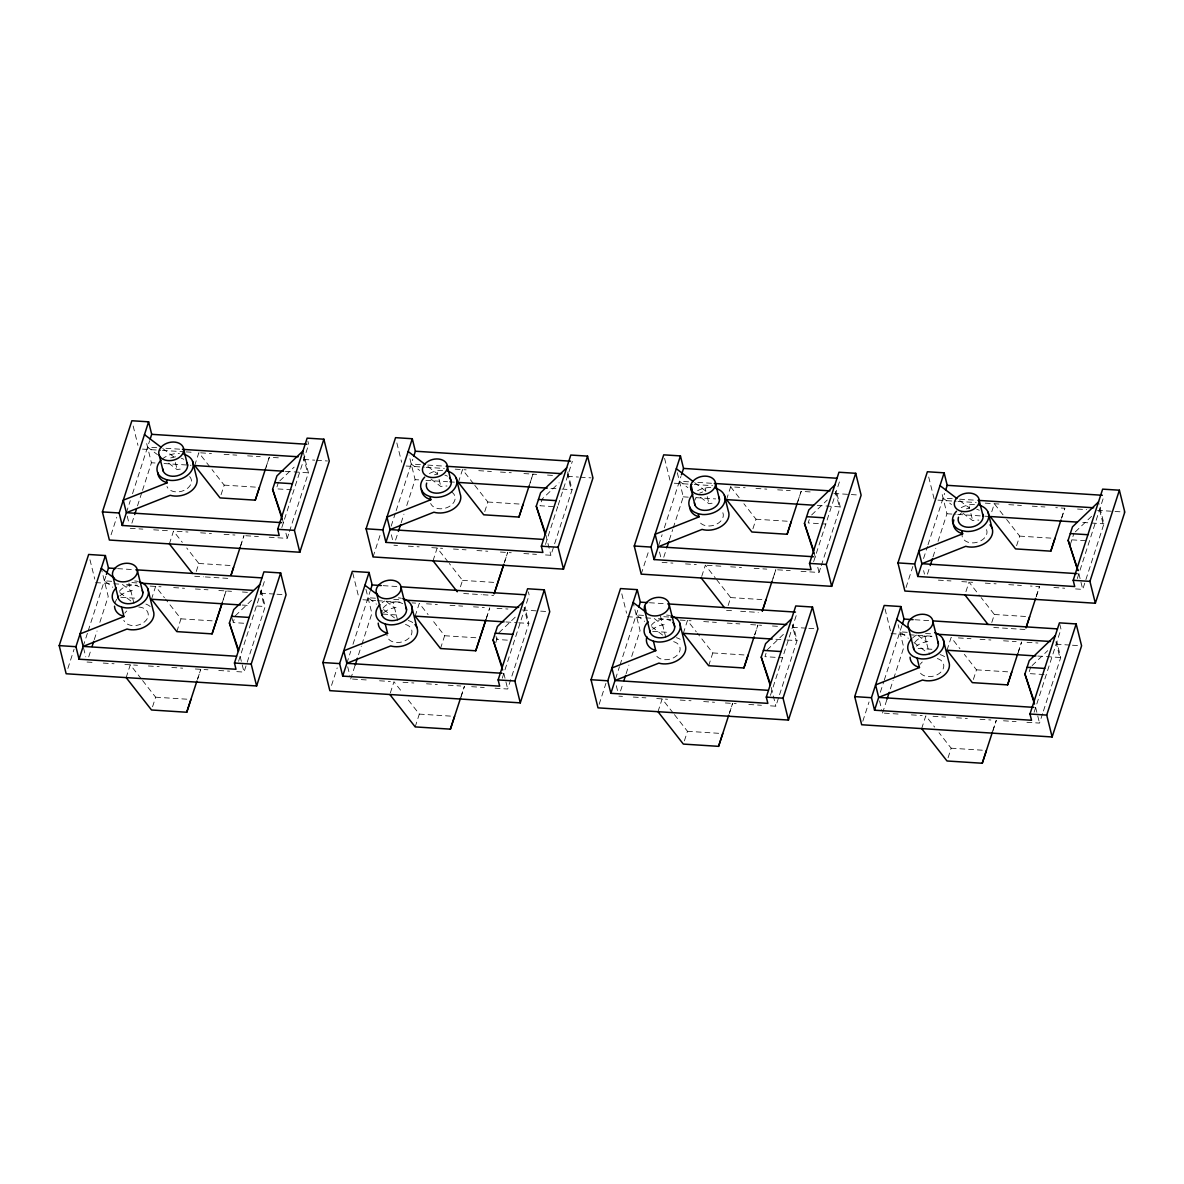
<?xml version="1.0" encoding="UTF-8"?>
<svg xmlns="http://www.w3.org/2000/svg" width="1184" height="1184" viewBox="0 0 1184 1184"><rect width="100%" height="100%" fill="white"/><g stroke="black" fill="none" stroke-linecap="round" stroke-linejoin="round"><path stroke-width="0.75" stroke-dasharray="5 3.75" d="M67.858 668.501L74.089 649.217M111.074 534.783L116.742 517.245M83.161 646.405L87.631 632.611M88.178 630.88L105.909 576.046M126.377 512.687L130.284 500.61M132.519 493.713L149.628 440.714M88.711 656.868L90.931 649.957M94.276 639.612L97.073 630.983M99.856 622.355L108.218 596.47L101.262 568.335M131.912 523.136L134.147 516.239M137.492 505.879L141.962 492.085M142.509 490.354L151.434 462.752L145.795 439.974M126.155 677.603L130.284 664.816L141.31 678.891M151.478 599.237L155.607 586.45L164.428 597.713M169.371 543.885L173.5 531.083L182.321 542.361M194.694 465.519L198.823 452.732L210.944 468.213M152.544 706.789L155.637 697.198L142.406 680.297M176.83 631.62L180.96 618.832L165.523 599.119M196.263 571.472L198.853 563.48L186.732 547.985M221.068 494.705L224.176 485.114L212.054 469.619M197.654 678.92L200.762 669.33L197.462 679.379M221.941 603.751L226.085 590.964L222.784 601.013M240.352 546.801L243.963 535.612L240.678 545.646M265.157 470.033L269.286 457.246L282.014 458.06M243.682 623.243L233.115 622.562L234.21 619.188M278.506 482.11L276.331 488.829L293.943 489.969M238.591 661.264L265.468 578.103M281.807 527.546L308.684 444.385L307.899 441.262M236.8 671.639L244.008 672.098L265.201 606.534L260.554 587.782M269.197 537.225L287.224 538.38L288.896 533.2M289.458 531.483L308.417 472.816L303.385 452.495M331.535 685.403L337.203 667.88M373.049 556.939L380.982 532.4M346.838 663.321L350.745 651.23M352.98 644.333L370.104 591.349M391.164 526.14L395.634 512.332M396.181 510.615L412.787 459.229M350.701 678.95L355.17 665.142M358.515 654.782L361.298 646.153M361.86 644.436L371.894 613.371L365.382 587.027M395.589 540.052L397.824 533.14M401.169 522.795L403.951 514.167M406.748 505.538L415.11 479.653L409.028 455.085M390.35 692.906L393.961 681.718L402.782 692.98M415.155 616.139L419.284 603.352L428.105 614.614M433.033 560.787L437.177 548L448.203 562.074M458.356 482.421L462.5 469.634L473.526 483.708M415.184 726.902L419.314 714.1L407.192 698.619M440.507 648.536L444.636 635.734L432.515 620.253M460.458 586.776L462.53 580.382L449.298 563.48M484.744 511.606L487.852 502.016L474.621 485.114M460.813 697.42L464.439 686.232L461.138 696.281M486.136 619.069L489.762 607.866L486.461 617.915M504.547 562.104L507.64 552.514L504.354 562.563M528.834 486.935L532.963 474.148L529.677 484.197M495.711 642.823L497.887 636.104M502.268 678.18L529.144 595.019L528.36 591.896M545.484 544.448L557.62 506.87L540.008 505.746L542.183 499.012L559.1 482.806M558.182 505.139L572.346 461.286M495.075 688.2L507.684 689.014L528.878 623.435L525 607.806L524.127 607.747L527.99 623.376M545.484 554.941L550.9 555.281L572.094 489.717L567.062 469.397M599.134 704.347L605.942 683.316M641.21 574.136L649.143 549.598M615.562 678.787L619.469 666.696M620.031 664.979L637.747 610.145M658.778 545.054L662.122 534.709M664.357 527.798L680.963 476.412M620.549 690.953L622.784 684.056M626.129 673.711L628.911 665.082M631.694 656.454L640.07 630.569L633.1 602.434M663.765 557.235L666.548 548.606M669.33 539.978L672.69 529.633M673.237 527.901L683.272 496.836L676.76 470.492M657.993 711.702L662.122 698.915L673.148 712.99M683.316 633.336L687.445 620.549L696.266 631.812M701.727 576.386L705.338 565.182L715.254 577.866M726.532 499.618L730.661 486.816L745.121 487.749M684.382 740.888L687.475 731.298L674.258 714.396M708.668 665.719L712.798 652.932L697.376 633.218M728.116 605.572L730.691 597.58L716.364 579.272M752.92 528.804L756.014 519.214L743.892 503.718M729.492 713.02L732.6 703.429L729.3 713.464M754.83 634.654L757.923 625.063L754.622 635.112M771.672 582.498L775.816 569.711L772.516 579.746M796.995 504.132L801.139 491.345L813.867 492.159M766.048 653.287L764.968 656.661L782.58 657.786M809.264 519.569L808.169 522.928L825.796 524.068M770.429 695.363L797.306 612.202M813.645 561.645L840.522 478.484M770.444 705.856L775.846 706.197L797.039 640.633L793.176 625.004L792.288 624.945L796.166 640.574M801.035 571.324L819.062 572.479L820.734 567.299M821.296 565.582L840.255 506.9L836.392 491.271M862.81 721.248L869.041 701.964M906.026 587.53L912.82 566.5M880.348 692.24L883.708 681.88M884.256 680.164L901.942 625.448M923.564 558.508L927.472 546.431M928.034 544.714L944.64 493.328M882.554 713.034L887.008 699.241M890.353 688.881L893.15 680.252M893.698 678.536L903.747 647.47L898.108 624.693M927.442 574.136L929.662 567.24M933.007 556.88L935.804 548.266M938.024 541.354L946.948 513.752L941.324 490.975M921.67 728.604L925.799 715.817L934.62 727.08M946.993 650.238L951.122 637.451L959.943 648.714M965.922 591.689L969.015 582.099L980.041 596.174M991.763 511.725L994.338 503.733L1005.364 517.808M948.058 757.79L951.152 748.199L939.03 732.718M973.381 679.438L976.474 669.833L964.353 654.352M991.792 622.473L994.368 614.481L981.136 597.58M1016.597 545.706L1019.69 536.115L1006.459 519.214M992.651 731.52L996.277 720.331L992.976 730.38M1017.974 653.154L1021.6 641.965L1018.299 652.014M1036.385 596.203L1039.493 586.613L1030.45 586.036M1061.708 517.837L1064.816 508.247L1055.773 507.67M1030.805 666.829L1028.63 673.563L1046.256 674.688M1070.218 544.892L1074.021 533.111M1034.106 712.28L1060.982 629.118L1059.828 624.427M1077.322 578.547L1103.68 496.984M1026.913 722.299L1039.522 723.098L1042.867 712.753M1043.43 711.022L1060.716 657.534L1056.853 641.906M1075.531 588.922L1082.738 589.38L1103.932 523.816L1098.9 503.496M266 467.28L269.286 457.246M797.838 501.38L801.139 491.345M1061.515 518.296L1064.816 508.247M1036.192 596.647L1039.493 586.613M279.809 480.852L294.135 467.147M235.29 615.828L253.524 598.379M498.967 632.73L515.898 616.524M811.647 514.951L827.276 500.003M767.143 649.927L784.06 633.721M1075.324 531.868L1092.255 515.662M1032.108 665.586L1047.736 650.623M175.543 456.787L170.851 457.868A18.411 13.157 -13.9 0 0 167.906 459.052M168.705 463.196L177.156 469.634L178.636 469.293A18.411 13.157 -13.9 0 1 183.342 469.13M434.528 474.769L437.74 474.044L436.955 470.906M430.961 479.032L440.833 486.535L442.313 486.21A18.411 13.157 -13.9 0 1 447.019 486.032M132.327 590.52L127.65 591.586A18.411 13.157 -13.9 0 0 119.599 596.1M694.638 482.658L705.901 491.227L707.381 490.886M700.543 497.295L708.994 503.733L710.474 503.392A18.411 13.157 -13.9 0 1 715.18 503.23M396.004 607.422L391.312 608.487A18.411 13.157 -13.9 0 0 383.276 613.016M966.381 508.868L969.578 508.143L968.808 505.006M962.814 513.131L972.671 520.634L974.151 520.294A18.411 13.157 -13.9 0 1 978.857 520.131M664.165 624.619L659.488 625.685A18.411 13.157 -13.9 0 0 652.591 629.266M927.842 641.521L923.165 642.586A18.411 13.157 -13.9 0 0 916.268 646.168M156.747 447.7L147.571 447.108L157.428 454.626M165.938 448.292L180.619 449.239M304.54 457.187L303.666 457.128L307.529 472.756M420.424 464.602L411.248 464.024L419.698 470.448M427.764 465.075L444.296 466.141M568.216 474.088L567.343 474.029L571.206 489.658M688.6 481.799L679.409 481.207L687.86 487.645M697.776 482.391L712.472 483.338M952.262 498.701L943.086 498.124L951.536 504.547M959.617 499.174L976.134 500.24M142.465 449.106L160.654 450.275M162.46 450.394L184.275 451.8M186.095 451.903L191.556 452.258M200.629 452.836L211.477 453.531M224.116 454.345L236.77 455.159M247.604 455.855L260.258 456.669M303.829 459.451L314.737 460.162M316.557 460.28L327.465 460.976M406.142 466.022L424.316 467.177M426.136 467.295L444.326 468.464M455.218 469.16L466.111 469.856M478.765 470.67L491.404 471.484M500.447 472.061L511.281 472.756M523.935 473.57L536.604 474.384M547.511 475.08L554.778 475.554M567.506 476.368L578.414 477.063M580.234 477.182L591.142 477.877M674.318 483.205L692.492 484.374M694.312 484.493L712.487 485.662M755.954 488.444L766.803 489.14M777.651 489.836L790.29 490.65M833.862 493.447L859.303 495.075M937.98 500.122L956.169 501.276M957.989 501.394L976.164 502.564M985.251 503.141L999.755 504.073M1008.798 504.65L1021.437 505.464M1032.285 506.16L1044.939 506.974M1077.529 509.061L1086.631 509.638M1097.538 510.348L1124.8 512.095M151.434 462.752L155.045 462.974M164.058 463.551L191.083 465.282M285.418 471.336L308.417 472.816M415.11 479.653L418.722 479.875M425.929 480.349L447.552 481.725M449.358 481.844L454.76 482.184M550.945 488.356L560.15 488.948M562 489.066L572.094 489.717M683.272 496.836L688.688 497.191M695.896 497.65L715.713 498.923M817.271 505.435L840.255 506.9M946.948 513.752L955.962 514.33M957.767 514.433L983.001 516.061M984.792 516.18L990.209 516.52M1082.783 522.455L1103.932 523.816M224.176 485.114L255.892 487.142M487.852 502.016L521.33 504.162M756.014 519.214L789.491 521.36M1019.69 536.115L1054.929 538.38M1071.846 539.845L1087.711 540.851M130.24 528.316L142.864 529.13M153.668 529.825L168.098 530.743M177.112 531.32L187.96 532.016M200.599 532.83L211.448 533.525M224.087 534.339L234.935 535.035M245.769 535.73L258.393 536.53M393.917 545.217L397.528 545.454M408.332 546.15L419.151 546.845M431.76 547.644L442.594 548.34M453.442 549.036L466.082 549.85M476.93 550.545L487.764 551.241M500.418 552.055L511.251 552.75M523.861 553.55L536.485 554.364M662.093 562.415L672.897 563.11M685.521 563.91L696.325 564.605M707.144 565.301L721.604 566.233M730.632 566.81L741.48 567.506M754.134 568.32L766.773 569.119M777.607 569.815L790.231 570.629M938.379 580.13L950.989 580.944M961.808 581.625L972.626 582.321M985.28 583.135L996.114 583.83M1008.768 584.644L1021.422 585.458M1053.908 587.53L1064.712 588.226M198.853 563.48L230.569 565.508M462.53 580.382L494.246 582.41M730.691 597.58L765.93 599.829M994.368 614.481L1027.845 616.627M117.616 568.631L134.044 569.682M383.113 585.651L397.72 586.583M649.454 602.73L665.882 603.781M914.951 619.75L929.558 620.682M194.724 576.268L203.53 576.83M205.291 576.948L228.186 578.414M463.684 593.51L481.296 594.649M483.057 594.753L493.624 595.434M726.562 610.367L733.606 610.811M740.651 611.27L758.278 612.394M993.761 627.49L1025.477 629.533M111.696 581.314L104.355 580.841L112.806 587.279M131.898 582.602L137.403 582.957M261.338 590.905L260.45 590.846L264.313 606.474M375.372 598.216L368.032 597.742L376.482 604.18M393.739 599.385L401.08 599.859M643.548 615.399L636.193 614.94L644.644 621.363M663.75 616.701L669.256 617.056M907.225 632.315L899.87 631.842L908.32 638.28M925.577 633.484L932.933 633.958M95.623 582.602L111.977 583.653M113.797 583.771L119.258 584.112M126.525 584.585L137.433 585.281M150.161 586.095L161.024 586.79M173.678 587.604L184.526 588.3M195.36 588.996L208.014 589.81M218.848 590.505L231.531 591.319M242.439 592.015L247.9 592.37M260.613 593.184L275.162 594.116M276.982 594.235L282.428 594.575M362.926 599.74L375.654 600.554M377.474 600.673L402.93 602.301M412.017 602.893L415.643 603.115M426.506 603.81L437.355 604.506M450.009 605.32L462.648 606.134M473.496 606.83L484.33 607.525M497.028 608.339L507.936 609.035M522.47 609.967L538.838 611.018M540.659 611.136L547.926 611.595M627.461 616.701L643.83 617.752M645.635 617.87L651.096 618.211M658.363 618.684L671.091 619.498M680.178 620.076L691.071 620.771M703.71 621.585L716.364 622.399M727.198 623.095L739.852 623.909M750.7 624.604L761.564 625.3M772.471 625.996L779.738 626.469M792.466 627.283L807 628.216M808.82 628.334L817.907 628.911M891.138 633.603L907.492 634.654M909.312 634.772L934.768 636.4M958.359 637.91L970.998 638.724M980.041 639.301L990.875 639.996M1003.529 640.81L1016.183 641.624M1027.046 642.32L1037.954 643.016M1056.143 644.185L1070.676 645.117M1072.497 645.236L1079.764 645.694M120.842 597.269L137.063 598.32M242.217 605.054L249.587 605.527M256.943 606.001L265.201 606.534M382.713 614.067L398.934 615.103M505.894 621.955L516.934 622.666M518.784 622.784L528.878 623.435M652.68 631.368L668.901 632.419M775.89 639.271L785.11 639.863M786.946 639.982L797.039 640.633M918.162 648.388L934.383 649.439M1037.732 656.054L1060.716 657.534M180.96 618.832L216.198 621.097M444.636 635.734L479.875 637.998M712.798 652.932L748.036 655.196M976.474 669.833L1011.713 672.098M507.359 640.144L496.792 639.464L495.637 634.772M87.039 662.034L92.441 662.389M103.245 663.084L114.064 663.765M124.882 664.461L137.507 665.275M148.355 665.97L159.204 666.666M171.843 667.48L182.691 668.176M195.33 668.99L207.97 669.789M218.774 670.484L229.592 671.18M352.506 679.054L368.727 680.104M379.546 680.785L390.35 681.481M402.989 682.295L413.838 682.99M426.492 683.804L437.325 684.5M448.174 685.196L460.813 686.01M471.646 686.69L484.256 687.504M618.877 696.133L622.473 696.37M633.292 697.065L645.902 697.864M656.72 698.56L667.554 699.256M680.193 700.07L691.042 700.765M703.681 701.579L714.529 702.275M725.378 702.97L736.196 703.666M748.821 704.465L761.43 705.279M884.359 713.153L898.774 714.085M911.384 714.884L922.203 715.58M933.036 716.276L945.676 717.09M956.524 717.785L967.358 718.481M980.012 719.295L990.86 719.99M1003.484 720.79L1016.094 721.604M155.637 697.198L187.353 699.226M419.314 714.1L451.03 716.142M687.475 731.298L722.714 733.562M951.152 748.199L984.629 750.345M959.721 500.625L969.578 508.143M917.911 635.423L926.362 641.861M913.959 642.572L926.643 652.221M654.234 618.522L662.685 624.96M651.688 626.736L665.778 637.451L660.361 615.576M427.868 466.526L437.74 474.044M386.073 601.324L394.524 607.762M383.527 609.538L397.617 620.268L392.97 601.516M162.785 448.558L174.063 457.128L173.278 454.005M122.396 584.422L130.847 590.86M119.85 592.636L133.94 603.352L128.908 583.046M730.661 486.816L739.482 498.094M1099.61 509.86L1103.044 523.757M1078.876 573.752L1082.738 589.38M1055.965 641.846L1059.843 657.475M1035.66 707.47L1039.522 723.098M970.91 513.501L972.671 520.634M928.7 477.019L934.354 499.885M923.609 570.644L924.467 574.107M924.822 635.601L929.455 654.367M885.04 608.99L890.708 631.842M835.504 491.227L839.367 506.856M879.549 700.884L881.695 709.571M814.03 552.158L816.057 560.328M817.774 567.269L819.062 572.479M771.213 687.445L775.846 706.197M705.131 488.104L705.901 491.227M707.233 496.584L708.994 503.733M664.579 458.356L670.233 481.222M659.503 551.996L660.805 557.205M621.807 593.835L626.588 613.179M616.302 685.714L617.589 690.923M545.868 534.976L550.9 555.281M503.822 673.385L507.684 689.014M439.057 479.402L440.833 486.535M396.847 442.934L401.642 462.263M391.342 534.798L392.629 540.008M352.773 573.13L358.426 595.996M347.696 666.784L349.842 675.472M282.192 518.059L284.219 526.229M285.936 533.17L287.224 538.38M231.576 616.302L233.115 622.562M240.145 656.469L244.008 672.098M175.38 462.485L177.156 469.634M133.17 426.018L137.966 445.362M127.236 516.165L128.952 523.106M89.969 559.751L94.75 579.08M83.59 648.151L85.736 656.824M162.045 459.259A18.411 13.157 -13.9 0 1 170.082 454.745L174.773 453.664A18.411 13.157 -13.9 0 1 179.48 453.502M189.692 476.59A12.684 9.058 -13.9 0 1 184.008 490.428A12.684 9.058 -13.9 0 1 166.974 486.565M181.167 458.208A12.684 9.058 -13.9 0 1 183.786 459.318M119.421 591.29A12.684 9.058 -13.9 0 1 139.031 586.79M145.884 604.047A18.411 13.157 -13.9 0 1 151.315 607.599M134.71 580.974A18.411 13.157 -13.9 0 1 137.714 581.374M138.78 607.037A12.684 9.058 -13.9 0 1 144.788 621.63A12.684 9.058 -13.9 0 1 123.772 620.283M124.823 613.164A12.684 9.058 -13.9 0 1 126.762 611.003M115.07 602.686A18.411 13.157 -13.9 0 1 116.787 599.237M429.422 473.556A18.411 13.157 -13.9 0 1 433.758 471.646L438.435 470.581A18.411 13.157 -13.9 0 1 443.156 470.403M451.326 491.848A12.684 9.058 -13.9 0 1 449.136 506.604A12.684 9.058 -13.9 0 1 430.65 503.466M444.844 475.11A12.684 9.058 -13.9 0 1 447.463 476.22M382.106 602.7A18.411 13.157 -13.9 0 1 384.652 601.028M398.386 597.876A18.411 13.157 -13.9 0 1 401.391 598.275M383.083 608.191A12.684 9.058 -13.9 0 1 402.708 603.692M408.214 620.505A18.411 13.157 -13.9 0 1 414.992 624.501M405.49 624.456A12.684 9.058 -13.9 0 1 405.92 640.337A12.684 9.058 -13.9 0 1 386.946 634.876M912.805 637.732A18.411 13.157 -13.9 0 1 916.505 635.127M961.26 507.655A18.411 13.157 -13.9 0 1 965.596 505.746L970.288 504.665A18.411 13.157 -13.9 0 1 974.994 504.502M722.847 512.731A12.684 9.058 -13.9 0 1 714.307 525.119A12.684 9.058 -13.9 0 1 698.826 520.664M699.744 493.151A18.411 13.157 -13.9 0 1 702.704 491.967M697.583 490.738A18.411 13.157 -13.9 0 1 701.92 488.844L706.611 487.764A18.411 13.157 -13.9 0 1 711.318 487.601M694.83 500.284A12.684 9.058 -13.9 0 1 696.014 497.916M651.259 625.389A12.684 9.058 -13.9 0 1 670.869 620.89M986.524 529.633A12.684 9.058 -13.9 0 1 976.386 542.464A12.684 9.058 -13.9 0 1 962.015 535.242M959.691 514.818A12.684 9.058 -13.9 0 1 961.63 512.657M976.682 509.209A12.684 9.058 -13.9 0 1 979.301 510.319M937.328 658.556A12.684 9.058 -13.9 0 1 939.104 673.592A12.684 9.058 -13.9 0 1 919.287 671.284M920.353 664.165A12.684 9.058 -13.9 0 1 922.277 662.004M914.936 642.29A12.684 9.058 -13.9 0 1 931.912 636.681M673.652 641.654A12.684 9.058 -13.9 0 1 675.428 656.676A12.684 9.058 -13.9 0 1 655.61 654.382M676.39 637.702A18.411 13.157 -13.9 0 1 680.193 639.316M666.562 615.073A18.411 13.157 -13.9 0 1 669.552 615.473M940.066 654.604A18.411 13.157 -13.9 0 1 946.83 658.6"/><path stroke-width="1.5" d="M105.391 555.548L75.939 646.701L79.032 659.207L236.001 669.271L234.462 663.01L263.914 571.857L280.652 572.938L286.069 594.812L256.617 685.965L66.156 673.755L59.2 645.62L88.652 554.467L105.391 555.548L108.484 568.039L106.427 574.447M148.607 421.815L119.155 512.983L122.248 525.474L279.217 535.538L277.678 529.292L307.13 438.139L323.868 439.205L329.285 461.094L299.818 552.247L109.372 540.037L102.416 511.902L131.868 420.749L148.607 421.815L151.7 434.321L150.146 439.116M79.032 659.207L83.161 646.405L80.068 633.914L123.92 616.538L121.612 607.155L117.793 605.527A18.411 13.157 -13.9 0 1 116.239 587.723M122.248 525.474L126.377 512.687L123.284 500.181L167.136 482.806L166.367 479.683L162.548 478.07A18.411 13.157 -13.9 0 1 160.994 460.25M92.056 646.508L93.728 641.328M134.71 514.507L136.382 509.342M126.155 677.603L151.508 709.986L186.746 712.25L190.876 699.463M240.367 604.935L151.478 599.237L176.83 631.62L212.069 633.884L222.237 602.686M230.984 575.335L233.574 567.328M283.583 471.217L194.694 465.519L220.046 497.902L255.27 500.166L259.414 487.379M238.413 651.378L229.4 623.036L233.751 609.568L259.784 584.644M282.206 519.362L272.601 489.318L276.952 475.85L303 450.926M256.617 685.965L251.2 664.091L280.652 572.938M299.818 552.247L294.416 530.358L323.868 439.205M369.068 572.449L339.616 663.602L342.709 676.108L499.678 686.172L498.138 679.912L527.59 588.759L544.329 589.839L549.746 611.714L520.294 702.867L329.833 690.657L322.877 662.537L352.329 571.369L369.068 572.449L372.161 584.955L370.607 589.75M412.284 438.731L382.832 529.884L385.925 542.39L542.894 552.454L541.354 546.194L570.806 455.041L587.545 456.121L592.962 477.996L563.495 569.149L373.049 556.939L366.093 528.804L395.545 437.651L412.284 438.731L415.377 451.222L413.823 456.032M342.709 676.108L346.838 663.321L343.745 650.815L387.597 633.44L385.274 624.057L381.455 622.444A18.411 13.157 -13.9 0 1 379.916 604.624M385.925 542.39L390.054 529.588L386.961 517.097L430.813 499.722L430.044 496.584L426.225 494.971A18.411 13.157 -13.9 0 1 424.671 477.152M355.17 665.142L357.405 658.23M398.386 531.424L400.606 524.512M389.832 694.505L415.184 726.902L450.408 729.152L454.552 716.364M504.044 621.837L415.155 616.139L440.507 648.536L475.746 650.786L485.914 619.587M547.26 488.119L458.356 482.421L483.723 514.803L518.947 517.068L523.091 504.28M502.667 669.981L493.077 639.937L497.428 626.484L523.461 601.561M545.306 534.561L536.278 506.219L540.629 492.751L566.677 467.828M520.294 702.867L514.877 680.992L544.329 589.839M563.495 569.149L558.078 547.274L587.545 456.121M637.244 589.647L607.777 680.8L610.87 693.306L767.854 703.37L766.3 697.11L795.766 605.956L812.49 607.022L817.907 628.911L788.455 720.064L598.009 707.854L591.038 679.72L620.505 588.566L637.244 589.647L640.337 602.138L638.783 606.933M680.445 455.914L650.993 547.067L654.086 559.573L811.07 569.637L809.516 563.392L838.968 472.238L855.706 473.304L861.123 495.193L831.671 586.346L641.21 574.136L634.254 546.002L663.706 454.848L680.445 455.914L683.538 468.42L681.481 474.814M610.87 693.306L615.014 680.504L611.906 667.998L655.773 650.638L653.45 641.254L649.631 639.626A18.411 13.157 -13.9 0 1 648.077 621.822M654.086 559.573L658.215 546.786L655.122 534.28L698.974 516.905L698.205 513.782L694.386 512.154A18.411 13.157 -13.9 0 1 692.847 494.35M623.894 680.608L625.566 675.428M667.11 546.89L668.782 541.71M657.993 711.702L683.346 744.085L718.584 746.349L722.714 733.562M772.205 639.034L683.316 633.336L708.668 665.719L743.907 667.983L748.036 655.196M762.318 611.033L765.93 599.829M813.586 505.198L726.532 499.618L751.884 532.001L787.123 534.265L791.252 521.463M770.251 685.477L761.238 657.135L765.589 643.667L791.622 618.744M814.044 553.446L804.454 523.417L808.805 509.949L834.838 485.026M788.455 720.064L783.038 698.19L812.49 607.022M831.671 586.346L826.254 564.457L855.706 473.304M900.906 606.548L871.454 697.702L874.547 710.208L1031.53 720.272L1029.976 714.011L1059.428 622.858L1076.167 623.938L1081.584 645.813L1052.132 736.966L861.686 724.756L854.715 696.621L884.182 605.468L900.906 606.548L903.999 619.054L902.46 623.85M944.122 472.83L914.67 563.984L917.763 576.475L1074.732 586.539L1073.192 580.293L1102.644 489.14L1119.383 490.206L1124.8 512.095L1095.348 603.248L904.887 591.038L897.931 562.903L927.383 471.75L944.122 472.83L947.215 485.322L945.676 490.117M874.547 710.208L878.676 697.406L875.583 684.914L919.45 667.539L917.126 658.156L913.308 656.543A18.411 13.157 -13.9 0 1 911.754 638.724M917.763 576.475L921.892 563.688L918.799 551.182L962.651 533.821L961.882 530.684L958.063 529.07A18.411 13.157 -13.9 0 1 956.509 511.251M887.008 699.241L889.243 692.329M930.224 565.508L932.459 558.611M921.67 728.604L947.022 760.986L982.261 763.251L986.39 750.464M1035.882 655.936L946.993 650.238L972.345 682.635L1007.584 684.885L1011.713 672.098M1029.606 616.746L1025.98 627.934L1035.645 598.334M1077.262 522.1L990.209 516.52L1015.561 548.902L1050.8 551.167L1054.929 538.38M1034.505 704.08L1024.915 674.036L1029.266 660.583L1055.299 635.645M1077.721 570.362L1068.131 540.318L1072.482 526.85L1098.515 501.927M1052.132 736.966L1046.715 715.092L1076.167 623.938M1095.348 603.248L1089.931 581.374L1119.383 490.206M255.27 500.166L265.453 468.968M231.058 575.187L240.13 547.319M212.069 633.884L221.941 603.751M186.746 712.25L196.914 681.052M518.947 517.068L529.13 485.869M503.807 564.235L494.142 593.835L503.511 565.301M475.746 650.786L485.618 620.668M450.408 729.152L460.591 697.953M787.123 534.265L797.291 503.052M762.348 610.959L771.968 581.418M743.907 667.983L754.075 636.785M718.584 746.349L728.752 715.151M1050.8 551.167L1060.968 519.968M1007.584 684.885L1017.752 653.686M982.261 763.251L992.429 732.052M151.7 434.321L306.848 444.266M415.377 451.222L570.525 461.183M683.538 468.42L836.866 478.247M947.215 485.322L1102.363 495.267M182.454 449.358L298.161 456.772M446.131 466.259L561.823 473.674M714.307 483.457L829.999 490.872M977.984 500.358L1093.676 507.773M274.777 482.584L292.404 483.708M538.454 499.485L556.08 500.625M806.63 516.683L824.242 517.808M1070.306 533.584L1087.918 534.724M281.526 522.632L126.377 512.687L170.23 495.312A18.411 13.157 -13.9 0 0 190.313 491.686A18.411 13.157 -13.9 0 0 196.426 476.841L192.563 461.212M543.382 539.43L390.054 529.588L433.906 512.213A18.411 13.157 -13.9 0 0 453.99 508.587A18.411 13.157 -13.9 0 0 460.102 493.743L456.24 478.114M813.364 556.732L658.215 546.786L702.068 529.411A18.411 13.157 -13.9 0 0 722.166 525.785A18.411 13.157 -13.9 0 0 728.264 510.94L724.401 495.312M1077.04 573.633L921.892 563.688L965.744 546.312A18.411 13.157 -13.9 0 0 987.589 541.31A18.411 13.157 -13.9 0 0 990.046 524.882M102.416 511.902L119.155 512.983M366.093 528.804L382.832 529.884M634.254 546.002L650.993 547.067M897.931 562.903L914.67 563.984M277.678 529.292L294.416 530.358M541.354 546.194L558.078 547.274M809.516 563.392L826.254 564.457M1073.192 580.293L1089.931 581.374M108.484 568.039L115.795 568.512M135.864 569.8L261.812 577.881M372.161 584.955L381.292 585.532M401.376 586.82L525.489 594.782M640.337 602.138L647.633 602.612M667.717 603.899L795.485 612.084M903.999 619.054L913.13 619.632M933.214 620.919L1057.327 628.882M141.088 583.194L253.11 590.372M404.765 600.096L518.622 607.392M671.091 617.175L786.783 624.59M936.603 634.195L1050.46 641.491M231.576 616.302L249.188 617.441M495.252 633.218L512.864 634.343M763.414 650.401L781.026 651.54M1027.09 667.302L1044.702 668.442M236.489 656.247L83.161 646.405L127.014 629.03A18.411 13.157 -13.9 0 0 147.112 625.404A18.411 13.157 -13.9 0 0 153.21 610.559L147.793 588.685M501.986 673.267L346.838 663.321L390.69 645.931A18.411 13.157 -13.9 0 0 412.535 640.929A18.411 13.157 -13.9 0 0 414.992 624.501M768.327 690.331L615.014 680.504L658.852 663.129A18.411 13.157 -13.9 0 0 678.95 659.503A18.411 13.157 -13.9 0 0 685.048 644.658L679.646 622.784M1033.839 707.366L878.676 697.406L922.528 680.03A18.411 13.157 -13.9 0 0 942.627 676.419A18.411 13.157 -13.9 0 0 948.724 661.56L943.308 639.686M59.2 645.62L75.939 646.701M322.877 662.537L339.616 663.602M591.038 679.72L607.777 680.8M854.715 696.621L871.454 697.702M234.462 663.01L251.2 664.091M498.138 679.912L514.877 680.992M766.3 697.11L783.038 698.19M1029.976 714.011L1046.715 715.092M961.882 530.684L966.292 531.438A18.411 13.157 -13.9 0 0 987.545 520.842A18.411 13.157 -13.9 0 0 979.405 505.257M698.205 513.782L702.615 514.522A18.411 13.157 -13.9 0 0 723.868 503.94A18.411 13.157 -13.9 0 0 715.728 488.356M430.044 496.584L434.454 497.339A18.411 13.157 -13.9 0 0 455.692 486.742A18.411 13.157 -13.9 0 0 447.567 471.158M166.367 479.683L170.777 480.438A18.411 13.157 -13.9 0 0 192.03 469.841A18.411 13.157 -13.9 0 0 183.89 454.256M917.126 658.156L921.537 658.911A18.411 13.157 -13.9 0 0 942.775 648.314A18.411 13.157 -13.9 0 0 934.65 632.73M653.45 641.254L657.86 641.994A18.411 13.157 -13.9 0 0 679.113 631.412A18.411 13.157 -13.9 0 0 670.973 615.828M385.274 624.057L389.684 624.812A18.411 13.157 -13.9 0 0 410.937 614.215A18.411 13.157 -13.9 0 0 402.797 598.63M121.612 607.155L126.007 607.895A18.411 13.157 -13.9 0 0 147.26 597.313A18.411 13.157 -13.9 0 0 139.12 581.729M962.651 533.821L958.833 532.193A18.411 13.157 -13.9 0 1 953.801 519.968M698.974 516.905L695.156 515.292A18.411 13.157 -13.9 0 1 689.591 506.589M919.45 667.539L915.632 665.911A18.411 13.157 -13.9 0 1 910.052 657.209M430.813 499.722L426.995 498.094A18.411 13.157 -13.9 0 1 421.43 489.392M655.773 650.638L651.955 649.01A18.411 13.157 -13.9 0 1 646.908 636.785M167.136 482.806L163.318 481.192A18.411 13.157 -13.9 0 1 157.753 472.49M387.597 633.44L383.779 631.812A18.411 13.157 -13.9 0 1 378.214 623.11M123.92 616.538L120.102 614.91A18.411 13.157 -13.9 0 1 114.537 606.208M939.992 485.618L956.894 498.479M896.776 619.336L909.46 628.985M676.316 468.716L693.217 481.577M633.1 602.434L645.783 612.084M408.154 451.518L425.056 464.38M364.938 585.236L377.622 594.886M144.478 434.617L161.379 447.478M101.262 568.335L113.945 577.984M964.886 594.886L988.033 624.456M701.209 577.984L724.356 607.555M433.033 560.787L457.29 591.763M169.371 543.885L192.518 573.456M1068.131 540.318L1078.091 570.629M1024.915 674.036L1034.106 701.224M804.454 523.417L813.645 550.604M761.238 657.135L770.429 684.322M536.278 506.219L545.484 533.407M493.077 639.937L502.268 667.125M272.601 489.318L281.807 516.505M229.4 623.036L238.591 650.223M988.078 512.213L991.94 527.842M979.272 500.684A12.684 9.058 -13.9 0 1 960.742 511.103A12.684 9.058 -13.9 0 1 960.313 495.238A12.684 9.058 -13.9 0 1 979.272 500.684L983.149 516.313M932.962 621.911A12.684 9.058 -13.9 0 1 914.433 632.315A12.684 9.058 -13.9 0 1 914.004 616.45A12.684 9.058 -13.9 0 1 932.962 621.911L938.379 643.785M908.454 627.52L913.87 649.409M715.595 483.782A12.684 9.058 -13.9 0 1 697.065 494.202A12.684 9.058 -13.9 0 1 696.636 478.321A12.684 9.058 -13.9 0 1 715.595 483.782L719.472 499.411M690.953 484.656L692.255 489.865M691.086 489.406L694.949 505.035M669.286 605.009A12.684 9.058 -13.9 0 1 650.756 615.414A12.684 9.058 -13.9 0 1 650.327 599.548A12.684 9.058 -13.9 0 1 669.286 605.009L674.702 626.884M644.658 605.882L645.902 610.929M644.777 610.618L650.194 632.493M447.434 466.6A12.684 9.058 -13.9 0 1 428.889 477.004A12.684 9.058 -13.9 0 1 428.475 461.138A12.684 9.058 -13.9 0 1 447.434 466.6L451.296 482.228M411.47 605.586L416.886 627.476M401.124 587.812A12.684 9.058 -13.9 0 1 382.58 598.216A12.684 9.058 -13.9 0 1 382.166 582.35A12.684 9.058 -13.9 0 1 401.124 587.812L406.541 609.686M376.616 593.421L382.032 615.31M183.757 449.683A12.684 9.058 -13.9 0 1 165.212 460.102A12.684 9.058 -13.9 0 1 164.798 444.222A12.684 9.058 -13.9 0 1 183.757 449.683L187.62 465.312M159.248 455.307L163.111 470.936M137.448 570.91A12.684 9.058 -13.9 0 1 118.918 581.314A12.684 9.058 -13.9 0 1 118.489 565.449A12.684 9.058 -13.9 0 1 137.448 570.91L142.864 592.784M112.939 576.519L118.356 598.408M187.131 463.003A12.684 9.058 -13.9 0 1 176.993 475.835A12.684 9.058 -13.9 0 1 162.622 468.612M142.376 590.476A12.684 9.058 -13.9 0 1 132.238 603.307A12.684 9.058 -13.9 0 1 117.867 596.085M449.506 477.862A12.684 9.058 -13.9 0 1 440.67 492.736A12.684 9.058 -13.9 0 1 426.654 483.087M406.053 607.377A12.684 9.058 -13.9 0 1 394.287 620.505A12.684 9.058 -13.9 0 1 381.899 610.559M718.984 497.102A12.684 9.058 -13.9 0 1 708.846 509.934A12.684 9.058 -13.9 0 1 694.46 502.712M937.891 641.476A12.684 9.058 -13.9 0 1 927.753 654.308A12.684 9.058 -13.9 0 1 913.382 647.086M982.646 514.004A12.684 9.058 -13.9 0 1 970.895 527.132A12.684 9.058 -13.9 0 1 958.507 517.186M672.912 622.532A12.684 9.058 -13.9 0 1 665.674 636.962A12.684 9.058 -13.9 0 1 649.705 630.184"/></g></svg>
